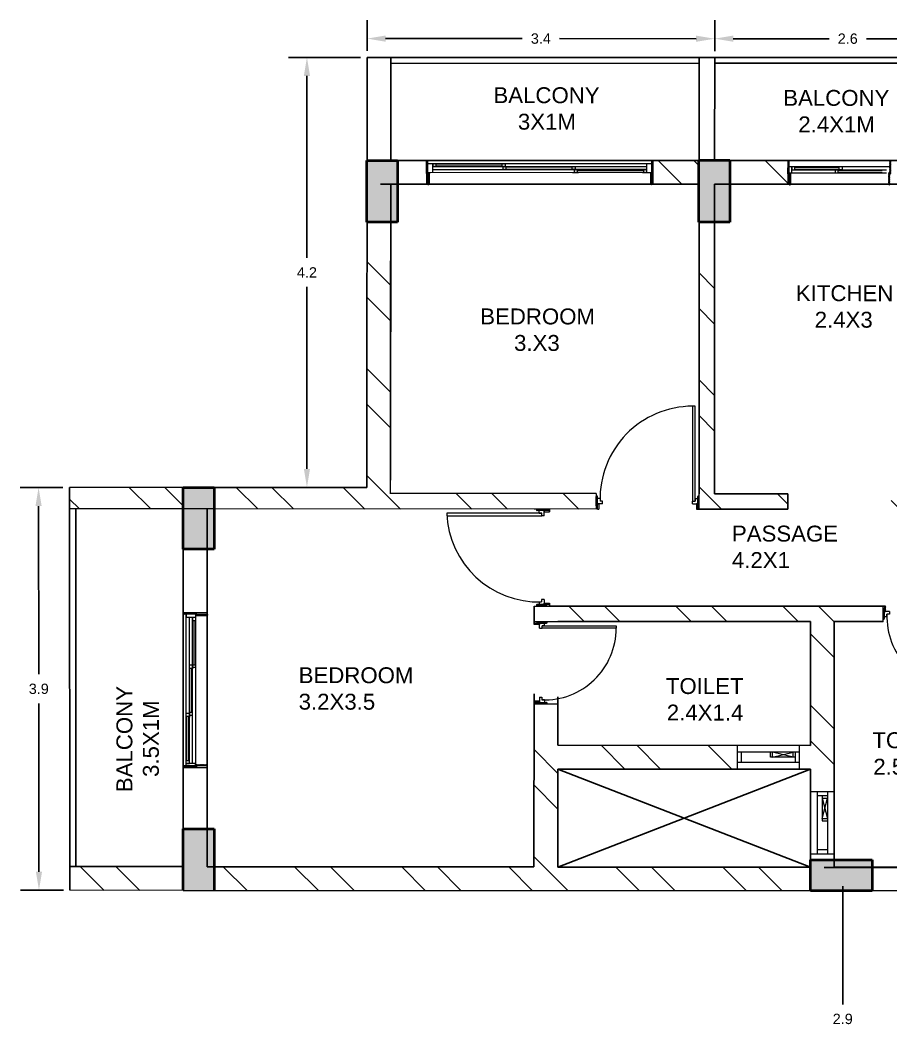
# Model space of a CAD drawing. Header units: metres. Extents: x 29392 to 32022, y 3934 to 33962.
# Drawn here: x 29437.67 to 29446.11, y 4188.08 to 4197.79 of the extents above; entities that cross this region are included whole.
import ezdxf

# ---------------------------------------------------------------- set-up
doc = ezdxf.new("R2010")
doc.units = ezdxf.units.M
doc.linetypes.add('DASHED2', pattern=[9.525, 6.35, -3.175])
doc.linetypes.add('HIDDEN2', pattern=[4.7625, 3.175, -1.5875])
for name, color, linetype, lineweight in [('COLUMN', 7, 'Continuous', 40), ('DOOR', 7, 'Continuous', 20), ('finiture', 7, 'Continuous', 20), ('text', 7, 'Continuous', 5)]:
    doc.layers.add(name, color=color, linetype=linetype, lineweight=lineweight)
doc.styles.add('Annotative', font='arial.ttf')
doc.styles.get("Standard").update_dxf_attribs({"font": 'arial.ttf'})
doc.dimstyles.get("Standard").update_dxf_attribs({"dimtxt": 0.1, "dimasz": 0.18, "dimexe": 0.18, "dimexo": 0.0625, "dimgap": 0.09, "dimtad": 0, "dimtih": 1, "dimtoh": 1, "dimdec": 1, "dimzin": 0, "dimdsep": 46, "dimtxsty": 'Standard', "dimcen": 0.09, "dimadec": 0, "dimazin": 0, "dimtfac": 1, "dimtdec": 1, "dimtofl": 0, "dimtmove": 0, "dimatfit": 3, "dimfxl": 1, "dimtolj": 1, "dimtzin": 0, "dimarcsym": 0})

# ---------------------------------------------------------------- blocks, each defined once
blk = doc.blocks.new('*D219')
at = {"color": 0, "lineweight": -2, "transparency": 16777216}
for p, q in [((29441.0303, 4197.487), (29441.0304, 4197.7865)), ((29444.401, 4197.4856), (29444.4011, 4197.7852)), ((29441.2103, 4197.6064), (29442.5349, 4197.6059)), ((29444.2211, 4197.6052), (29442.8965, 4197.6058))]:
    blk.add_line(p, q, dxfattribs=at)
at = {"color": 0, "transparency": 16777216}
for points in [[(29441.2103, 4197.6364), (29441.2103, 4197.5764), (29441.0303, 4197.6065)], [(29444.2211, 4197.6352), (29444.221, 4197.5752), (29444.4011, 4197.6052)]]:
    blk.add_solid(points, dxfattribs=at)
at = {"layer": 'Defpoints', "color": 0, "transparency": 16777216}
for p in [(29444.4011, 4197.6052), (29441.0302, 4197.4245), (29444.401, 4197.4231)]:
    blk.add_point(p, dxfattribs=at)
at = {"color": 0, "transparency": 16777216, "insert": (29442.7157, 4197.6058), "char_height": 0.1, "attachment_point": 5}
blk.add_mtext('\\A1;3.4', dxfattribs=at)
blk = doc.blocks.new('*D220')
at = {"color": 0, "lineweight": -2, "transparency": 16777216}
for p, q in [((29444.401, 4197.4868), (29444.401, 4197.7855)), ((29446.981, 4197.4865), (29446.981, 4197.7852)), ((29444.581, 4197.6055), (29445.5092, 4197.6054)), ((29446.801, 4197.6052), (29445.8729, 4197.6053))]:
    blk.add_line(p, q, dxfattribs=at)
at = {"color": 0, "transparency": 16777216}
for points in [[(29444.581, 4197.6355), (29444.581, 4197.5755), (29444.401, 4197.6055)], [(29446.801, 4197.6352), (29446.801, 4197.5752), (29446.981, 4197.6052)]]:
    blk.add_solid(points, dxfattribs=at)
at = {"layer": 'Defpoints', "color": 0, "transparency": 16777216}
for p in [(29446.981, 4197.6052), (29444.401, 4197.4243), (29446.981, 4197.424)]:
    blk.add_point(p, dxfattribs=at)
at = {"color": 0, "transparency": 16777216, "insert": (29445.691, 4197.6053), "char_height": 0.1, "attachment_point": 5}
blk.add_mtext('\\A1;2.6', dxfattribs=at)
blk = doc.blocks.new('*D224')
at = {"color": 0, "lineweight": -2, "transparency": 16777216}
for p, q in [((29440.9677, 4197.4245), (29440.2678, 4197.4245)), ((29440.4478, 4197.2445), (29440.4478, 4195.4799)), ((29440.4478, 4193.4349), (29440.4478, 4195.1995)), ((29440.9677, 4193.2549), (29440.2678, 4193.2549))]:
    blk.add_line(p, q, dxfattribs=at)
at = {"color": 0, "transparency": 16777216}
for points in [[(29440.4178, 4197.2445), (29440.4778, 4197.2445), (29440.4478, 4197.4245)], [(29440.4178, 4193.4349), (29440.4778, 4193.4349), (29440.4478, 4193.2549)]]:
    blk.add_solid(points, dxfattribs=at)
at = {"layer": 'Defpoints', "color": 0, "transparency": 16777216}
for p in [(29441.0302, 4197.4245), (29440.4478, 4193.2549), (29441.0302, 4193.2549)]:
    blk.add_point(p, dxfattribs=at)
at = {"color": 0, "transparency": 16777216, "insert": (29440.4478, 4195.3397), "char_height": 0.1, "attachment_point": 5}
blk.add_mtext('\\A1;4.2', dxfattribs=at)
blk = doc.blocks.new('*D225')
at = {"color": 0, "lineweight": -2, "transparency": 16777216}
for p, q in [((29438.0825, 4193.2549), (29437.6662, 4193.2545)), ((29437.8463, 4193.0746), (29437.848, 4191.4432)), ((29437.8499, 4189.5295), (29437.8482, 4191.161)), ((29438.0864, 4189.3497), (29437.67, 4189.3493))]:
    blk.add_line(p, q, dxfattribs=at)
at = {"color": 0, "transparency": 16777216}
for points in [[(29437.8763, 4193.0747), (29437.8163, 4193.0746), (29437.8462, 4193.2546)], [(29437.8799, 4189.5295), (29437.8199, 4189.5295), (29437.85, 4189.3495)]]:
    blk.add_solid(points, dxfattribs=at)
at = {"layer": 'Defpoints', "color": 0, "transparency": 16777216}
for p in [(29438.145, 4193.2549), (29437.85, 4189.3495), (29438.1489, 4189.3498)]:
    blk.add_point(p, dxfattribs=at)
at = {"color": 0, "transparency": 16777216, "insert": (29437.8481, 4191.3021), "char_height": 0.1, "attachment_point": 5}
blk.add_mtext('\\A1;3.9', dxfattribs=at)
blk = doc.blocks.new('*D226')
at = {"color": 0, "lineweight": -2, "transparency": 16777216}
for p, q in [((29446.2119, 4189.5701), (29445.4618, 4189.5698)), ((29445.6419, 4189.3899), (29445.6423, 4188.2424)), ((29445.6429, 4186.8128), (29445.6424, 4187.9603)), ((29446.2131, 4186.6331), (29445.463, 4186.6328))]:
    blk.add_line(p, q, dxfattribs=at)
at = {"color": 0, "transparency": 16777216}
for points in [[(29445.6719, 4189.3899), (29445.6119, 4189.3899), (29445.6418, 4189.5699)], [(29445.6729, 4186.8128), (29445.6129, 4186.8128), (29445.643, 4186.6328)]]:
    blk.add_solid(points, dxfattribs=at)
at = {"layer": 'Defpoints', "color": 0, "transparency": 16777216}
for p in [(29446.2744, 4189.5702), (29445.643, 4186.6328), (29446.2756, 4186.6331)]:
    blk.add_point(p, dxfattribs=at)
at = {"color": 0, "transparency": 16777216, "insert": (29445.6424, 4188.1014), "char_height": 0.1, "attachment_point": 5}
blk.add_mtext('\\A1;2.9', dxfattribs=at)

msp = doc.modelspace()

# ---------------------------------------------------------------- hatches: boundary and pattern name
h = msp.add_hatch()
h.set_pattern_fill('ANSI31', color=256, scale=0.002, angle=179.97741)
h.set_pattern_definition([(224.9774053, (29610.9847404, 4314.053481), (0.00448835702, -0.0044918984), [])])
h.paths.add_polyline_path([(29446.0455, 4191.9826, -1), (29446.0335, 4191.9826), (29446.0336, 4192.0736), (29446.0456, 4192.0736)])
h.paths.add_polyline_path([(29446.0576, 4192.0518), (29446.0456, 4192.0518), (29446.0456, 4192.0736), (29446.0456, 4192.1037), (29446.0576, 4192.1037)])
h.paths.add_polyline_path([(29446.8265, 4191.9823, -1), (29446.8145, 4191.9823), (29446.8145, 4192.0733), (29446.8265, 4192.0733)])
h.paths.add_polyline_path([(29446.8145, 4192.0515), (29446.8025, 4192.0515), (29446.8026, 4192.1034), (29446.8146, 4192.1034)])
h = msp.add_hatch()
h.set_pattern_fill('ANSI31', color=256, scale=0.002, angle=89.97741)
h.set_pattern_definition([(134.9774053, (29481.3070533, 4034.3819335), (-0.0044918984, -0.00448835702), [])])
h.paths.add_polyline_path([(29442.7708, 4191.1705, -1), (29442.7708, 4191.1585), (29442.6798, 4191.1585), (29442.6798, 4191.1705)])
h.paths.add_polyline_path([(29442.7016, 4191.1825), (29442.7016, 4191.1705), (29442.6798, 4191.1705), (29442.6497, 4191.1705), (29442.6497, 4191.1825)])
h.paths.add_polyline_path([(29442.7711, 4191.9515, -1), (29442.7711, 4191.9395), (29442.6801, 4191.9395), (29442.6801, 4191.9515)])
h.paths.add_polyline_path([(29442.7019, 4191.9395), (29442.7019, 4191.9275), (29442.65, 4191.9275), (29442.65, 4191.9395)])
at = {"layer": 'COLUMN'}
h = msp.add_hatch(color=256, dxfattribs=at)
h.dxf.hatch_style = 1
h.paths.add_polyline_path([(29441.3271, 4195.8255), (29441.0271, 4195.8255), (29441.0271, 4196.4255), (29441.3271, 4196.4255)])
h = msp.add_hatch(color=256, dxfattribs=at)
h.dxf.hatch_style = 1
h.paths.add_polyline_path([(29444.5478, 4195.8267), (29444.2478, 4195.8267), (29444.2478, 4196.4267), (29444.5478, 4196.4267)])
h = msp.add_hatch(color=256, dxfattribs=at)
h.dxf.hatch_style = 1
h.paths.add_polyline_path([(29439.549, 4192.6549), (29439.249, 4192.6549), (29439.249, 4193.2549), (29439.549, 4193.2549)])
h = msp.add_hatch(color=256, dxfattribs=at)
h.dxf.hatch_style = 1
h.paths.add_polyline_path([(29439.549, 4189.3464), (29439.249, 4189.3464), (29439.249, 4189.9464), (29439.549, 4189.9464)])
h = msp.add_hatch(color=256, dxfattribs=at)
h.dxf.hatch_style = 1
h.paths.add_polyline_path([(29445.329, 4189.3438), (29445.329, 4189.6438), (29445.929, 4189.6438), (29445.929, 4189.3438)])
at = {"layer": 'DOOR'}
h = msp.add_hatch(dxfattribs=at)
h.set_pattern_fill('ANSI31', color=256, scale=0.001, angle=-0.02259)
h.set_pattern_definition([(44.9774053, (29235.7447825, 4163.836339), (-0.00224417851, 0.0022459492), [])])
h.paths.add_polyline_path([(29441.6197, 4196.4184, 1), (29441.6077, 4196.4184), (29441.6077, 4196.2978), (29441.6197, 4196.2978)])
h.paths.add_polyline_path([(29441.6317, 4196.307), (29441.6197, 4196.307), (29441.6196, 4196.1957, 1), (29441.6316, 4196.1957)])
h.paths.add_polyline_path([(29443.8034, 4196.4175, 1), (29443.7914, 4196.4175), (29443.7914, 4196.297), (29443.8034, 4196.297)])
h.paths.add_polyline_path([(29443.7914, 4196.3061), (29443.7794, 4196.3062), (29443.7794, 4196.1948, 1), (29443.7914, 4196.1948)])
h = msp.add_hatch(color=256, dxfattribs=at)
h.dxf.hatch_style = 1
h.paths.add_polyline_path([(29443.7414, 4196.3362), (29443.7014, 4196.3362), (29443.7014, 4196.3312), (29443.7102, 4196.3312), (29443.7102, 4196.3112), (29443.7014, 4196.3112), (29443.7014, 4196.3062), (29443.7414, 4196.3062)])
h.paths.add_polyline_path([(29443.0686, 4196.3314), (29443.0814, 4196.3314), (29443.0814, 4196.3364), (29443.0414, 4196.3364), (29443.0414, 4196.3064), (29443.0814, 4196.3064), (29443.0814, 4196.3114), (29443.0686, 4196.3114)])
h.paths.add_polyline_path([(29443.0478, 4196.3664), (29443.0078, 4196.3665), (29443.0078, 4196.3615), (29443.0167, 4196.3615), (29443.0167, 4196.3415), (29443.0078, 4196.3415), (29443.0078, 4196.3365), (29443.0478, 4196.3364)])
h.paths.add_polyline_path([(29442.375, 4196.3617), (29442.3878, 4196.3617), (29442.3878, 4196.3667), (29442.3478, 4196.3667), (29442.3478, 4196.3367), (29442.3878, 4196.3367), (29442.3878, 4196.3417), (29442.375, 4196.3417)])
h.paths.add_polyline_path([(29442.3697, 4196.3967), (29442.3297, 4196.3967), (29442.3297, 4196.3917), (29442.3385, 4196.3917), (29442.3385, 4196.3717), (29442.3297, 4196.3717), (29442.3297, 4196.3667), (29442.3697, 4196.3667)])
h.paths.add_polyline_path([(29441.6969, 4196.392), (29441.7097, 4196.392), (29441.7097, 4196.397), (29441.6697, 4196.397), (29441.6697, 4196.367), (29441.7097, 4196.367), (29441.7097, 4196.372), (29441.6969, 4196.372)])
h = msp.add_hatch(dxfattribs=at)
h.set_pattern_fill('ANSI31', color=256, scale=0.001, angle=-0.02259)
h.set_pattern_definition([(44.9774053, (29252.4463825, 4163.7997527), (-0.00224417851, 0.0022459492), [])])
h.paths.add_polyline_path([(29445.1237, 4196.417, 1), (29445.1117, 4196.417), (29445.1116, 4196.2965), (29445.1236, 4196.2965)])
h.paths.add_polyline_path([(29445.1356, 4196.3056), (29445.1236, 4196.3056), (29445.1236, 4196.1943, 1), (29445.1356, 4196.1943)])
h.paths.add_polyline_path([(29446.1095, 4196.4166, 1), (29446.0975, 4196.4166), (29446.0975, 4196.2961), (29446.1095, 4196.2961)])
h.paths.add_polyline_path([(29446.0975, 4196.3052), (29446.0855, 4196.3052), (29446.0854, 4196.1939, 1), (29446.0974, 4196.1939)])
h = msp.add_hatch(dxfattribs=at)
h.set_pattern_fill('ANSI31', color=256, scale=0.001, angle=-90.02259)
h.set_pattern_definition([(314.9774053, (29402.7909813, 4398.6478377), (0.0022459492, 0.00224417851), [])])
h.paths.add_polyline_path([(29439.2565, 4190.5549, 1), (29439.2565, 4190.5429), (29439.377, 4190.5429), (29439.377, 4190.5549)])
h.paths.add_polyline_path([(29439.3679, 4190.5669), (29439.3679, 4190.5549), (29439.4792, 4190.5549, 1), (29439.4792, 4190.5669)])
h.paths.add_polyline_path([(29439.2571, 4192.0387, 1), (29439.2571, 4192.0267), (29439.3776, 4192.0266), (29439.3776, 4192.0386)])
h.paths.add_polyline_path([(29439.3684, 4192.0266), (29439.3684, 4192.0146), (29439.4798, 4192.0146, 1), (29439.4798, 4192.0266)])
at = {"layer": 'text'}
h = msp.add_hatch(dxfattribs=at)
h.set_pattern_fill('ANSI32', color=256, scale=0.077, angle=-90)
h.set_pattern_definition([(315, (25704.0707, 33432.4455), (0.518609791, 0.518609791), []), (315, (25704.0707, 33432.0998), (0.518609791, 0.518609791), [])])
h.paths.add_polyline_path([(29450.4112, 4195.0767), (29450.4092, 4189.9421), (29450.1792, 4189.9421), (29450.1812, 4195.0767)])
h.paths.add_polyline_path([(29443.2505, 4193.1948), (29443.2504, 4193.0448), (29439.549, 4193.0462), (29439.549, 4193.2549), (29441.0286, 4193.2549), (29441.0296, 4195.8255), (29441.2596, 4195.8255), (29441.2586, 4193.3244), (29441.2586, 4193.1955)])
h.paths.add_polyline_path([(29444.4005, 4195.8267), (29444.4005, 4193.1943), (29445.1105, 4193.194), (29445.1104, 4193.044), (29444.2504, 4193.0444), (29444.2505, 4193.1944), (29444.2505, 4195.8267)])
h.paths.add_polyline_path([(29445.1095, 4196.424), (29445.1094, 4196.194), (29444.5478, 4196.1943), (29444.5478, 4196.4243)])
h.paths.add_polyline_path([(29444.2478, 4196.4244), (29444.2478, 4196.1944), (29443.8055, 4196.1946), (29443.8056, 4196.4246)])
h.paths.add_polyline_path([(29446.9808, 4195.8267), (29446.9804, 4193.0433), (29446.1104, 4193.0437), (29446.1105, 4193.1937), (29446.7493, 4193.1934), (29446.7504, 4195.8267)])
h.paths.add_polyline_path([(29447.4803, 4195.6731), (29447.4802, 4195.4431), (29446.9807, 4195.4433), (29446.9808, 4195.6733)])
h.paths.add_polyline_path([(29439.249, 4193.2549), (29439.249, 4193.0462), (29438.1452, 4193.0462), (29438.145, 4193.2549)])
h.paths.add_polyline_path([(29439.249, 4189.5794), (29439.249, 4189.3464), (29438.1489, 4189.3498), (29438.1486, 4189.5798)])
h.paths.add_polyline_path([(29442.649, 4189.575), (29442.6497, 4191.155), (29442.8797, 4191.1549), (29442.8795, 4190.7549), (29444.621, 4190.7542), (29444.6209, 4190.5242), (29442.8794, 4190.5249), (29442.879, 4189.5749), (29445.329, 4189.574), (29445.329, 4189.344), (29439.549, 4189.3462), (29439.549, 4189.5762)])
h.paths.add_polyline_path([(29446.0301, 4192.1037), (29446.03, 4191.9537), (29445.56, 4191.9539), (29445.5593, 4190.3039), (29445.3293, 4190.304), (29445.3294, 4190.524), (29445.2209, 4190.524), (29445.221, 4190.754), (29445.3295, 4190.754), (29445.33, 4191.954), (29442.88, 4191.9549), (29442.65, 4191.955), (29442.6501, 4192.105), (29442.8001, 4192.105)])
h.paths.add_polyline_path([(29450.4119, 4196.772), (29450.4115, 4195.6767), (29450.1815, 4195.6767), (29450.1819, 4196.772), (29450.2119, 4196.772)])
h.paths.add_polyline_path([(29446.981, 4197.3666), (29446.9809, 4196.4267), (29446.7506, 4196.4267), (29446.751, 4197.3667)])

# ---------------------------------------------------------------- linework, layer by layer
for p, q in [((29441.0286, 4193.2549), (29441.0302, 4197.4245)), ((29441.0302, 4197.4245), (29446.981, 4197.4233)), ((29441.2598, 4196.4244), (29441.2602, 4197.4244)), ((29444.251, 4197.4244), (29444.2506, 4196.4244)), ((29444.401, 4197.4243), (29444.4006, 4196.4243)), ((29441.2602, 4197.3677), (29444.251, 4197.3665)), ((29446.981, 4197.3666), (29444.401, 4197.3676)), ((29441.1606, 4196.4256), (29444.2506, 4196.4244)), ((29446.7506, 4196.4234), (29444.4006, 4196.4243)), ((29441.1605, 4196.1956), (29444.2505, 4196.1944)), ((29441.2586, 4193.3244), (29441.2598, 4196.1944)), ((29444.2505, 4196.1944), (29444.2505, 4193.1944)), ((29444.4005, 4196.1943), (29444.4005, 4193.1943)), ((29446.7505, 4196.1934), (29444.4005, 4196.1943)), ((29438.1489, 4189.3498), (29438.145, 4193.2549)), ((29439.249, 4189.3464), (29439.249, 4193.2549)), ((29439.249, 4193.2549), (29441.0287, 4193.2549)), ((29444.4005, 4193.1943), (29445.1105, 4193.194)), ((29445.1105, 4193.194), (29445.1104, 4193.044)), ((29445.1105, 4193.194), (29445.1104, 4193.044)), ((29438.2057, 4189.5798), (29438.2057, 4193.0462)), ((29439.479, 4189.5763), (29439.4804, 4193.0463)), ((29442.8005, 4193.0448), (29442.8005, 4193.0184)), ((29445.1104, 4193.044), (29444.2241, 4193.0444)), ((29442.6501, 4192.105), (29442.65, 4191.9275)), ((29442.8001, 4192.1313), (29442.8001, 4192.105)), ((29442.8001, 4192.105), (29446.0576, 4192.1037)), ((29442.65, 4191.9275), (29442.65, 4191.955)), ((29442.88, 4191.9549), (29445.33, 4191.954)), ((29445.33, 4191.954), (29445.3295, 4190.754)), ((29445.56, 4191.9539), (29445.559, 4189.5739)), ((29445.56, 4191.9539), (29446.0335, 4191.9537)), ((29442.6497, 4191.2525), (29442.649, 4189.575)), ((29442.8797, 4191.2249), (29442.8795, 4190.7549)), ((29445.3295, 4190.754), (29442.8795, 4190.7549)), ((29442.8794, 4190.5249), (29442.879, 4189.5749)), ((29445.3294, 4190.524), (29442.879, 4189.5749)), ((29445.3294, 4190.524), (29442.8794, 4190.5249)), ((29442.8794, 4190.5249), (29445.329, 4189.574)), ((29445.3294, 4190.524), (29445.329, 4189.574)), ((29439.249, 4189.5794), (29438.149, 4189.5798)), ((29442.649, 4189.575), (29439.479, 4189.5763)), ((29442.879, 4189.5749), (29445.329, 4189.574)), ((29445.559, 4189.5739), (29446.829, 4189.5734)), ((29446.9918, 4189.3433), (29439.249, 4189.3464))]:
    msp.add_line(p, q)
at = {"layer": 'COLUMN'}
for p, q in [((29441.0271, 4196.4255), (29441.3271, 4196.4255)), ((29441.0271, 4195.8255), (29441.0271, 4196.4255)), ((29441.3271, 4196.4255), (29441.3271, 4195.8255)), ((29444.2478, 4196.4267), (29444.5478, 4196.4267)), ((29444.2478, 4195.8267), (29444.2478, 4196.4267)), ((29444.5478, 4196.4267), (29444.5478, 4195.8267)), ((29441.3271, 4195.8255), (29441.0271, 4195.8255)), ((29444.5478, 4195.8267), (29444.2478, 4195.8267)), ((29439.249, 4193.2549), (29439.549, 4193.2549)), ((29439.249, 4192.6549), (29439.249, 4193.2549)), ((29439.549, 4193.2549), (29439.549, 4192.6549)), ((29439.549, 4192.6549), (29439.249, 4192.6549)), ((29439.249, 4189.9464), (29439.549, 4189.9464)), ((29439.249, 4189.3464), (29439.249, 4189.9464)), ((29439.549, 4189.9464), (29439.549, 4189.3464)), ((29445.329, 4189.3438), (29445.329, 4189.6438)), ((29445.329, 4189.6438), (29445.929, 4189.6438)), ((29445.929, 4189.6438), (29445.929, 4189.3438)), ((29445.929, 4189.3438), (29445.329, 4189.3438))]:
    msp.add_line(p, q, dxfattribs=at)
at = {"layer": 'DOOR'}
for p, q in [((29441.6056, 4196.4254), (29441.6055, 4196.1954)), ((29441.6077, 4196.2978), (29441.6077, 4196.4184)), ((29441.6196, 4196.1957), (29441.6197, 4196.4184)), ((29441.6197, 4196.307), (29441.6197, 4196.397)), ((29441.6197, 4196.397), (29443.7914, 4196.3961)), ((29441.6447, 4196.397), (29442.1447, 4196.3968)), ((29441.6697, 4196.307), (29441.6697, 4196.397)), ((29441.6697, 4196.397), (29441.6697, 4196.367)), ((29441.6697, 4196.397), (29441.7197, 4196.397)), ((29441.6697, 4196.367), (29443.7414, 4196.3662)), ((29441.6697, 4196.367), (29441.6897, 4196.367)), ((29441.6697, 4196.367), (29441.7097, 4196.367)), ((29441.6969, 4196.392), (29442.3385, 4196.3917)), ((29441.6969, 4196.392), (29441.6969, 4196.372)), ((29441.6969, 4196.372), (29442.3385, 4196.3717)), ((29441.7097, 4196.392), (29441.7097, 4196.397)), ((29441.7097, 4196.367), (29441.7097, 4196.372)), ((29442.1447, 4196.3668), (29442.6447, 4196.3666)), ((29442.3297, 4196.3917), (29442.3297, 4196.3967)), ((29442.3297, 4196.3667), (29442.3297, 4196.3717)), ((29442.3385, 4196.3917), (29442.3385, 4196.3717)), ((29442.3478, 4196.3667), (29442.3478, 4196.3367)), ((29442.3697, 4196.3967), (29442.3697, 4196.3667)), ((29442.375, 4196.3617), (29442.375, 4196.3417)), ((29442.375, 4196.3617), (29443.0167, 4196.3615)), ((29442.3878, 4196.3617), (29442.3878, 4196.3667)), ((29443.0078, 4196.3615), (29443.0078, 4196.3665)), ((29443.0167, 4196.3615), (29443.0167, 4196.3415)), ((29443.0478, 4196.3664), (29443.0478, 4196.3364)), ((29443.7414, 4196.3062), (29443.7414, 4196.3962)), ((29443.7914, 4196.1948), (29443.7914, 4196.4175)), ((29443.7914, 4196.3188), (29443.7914, 4196.4088)), ((29443.8034, 4196.297), (29443.8034, 4196.4175)), ((29443.8055, 4196.1946), (29443.8056, 4196.4246)), ((29445.1095, 4196.424), (29445.1094, 4196.194)), ((29445.1116, 4196.2965), (29445.1117, 4196.417)), ((29445.1236, 4196.1943), (29445.1237, 4196.417)), ((29445.1236, 4196.3056), (29445.1236, 4196.3956)), ((29445.1236, 4196.3656), (29446.0975, 4196.3652)), ((29445.1486, 4196.3056), (29445.1486, 4196.3656)), ((29445.1486, 4196.3656), (29445.1486, 4196.3356)), ((29445.1486, 4196.3656), (29445.1986, 4196.3656)), ((29445.1486, 4196.3656), (29445.6486, 4196.3654)), ((29445.1758, 4196.3606), (29445.6052, 4196.3604)), ((29445.1758, 4196.3606), (29445.1758, 4196.3406)), ((29445.1886, 4196.3606), (29445.1886, 4196.3656)), ((29445.5964, 4196.3604), (29445.5964, 4196.3654)), ((29445.6052, 4196.3604), (29445.6052, 4196.3404)), ((29445.6364, 4196.3654), (29445.6364, 4196.3354)), ((29441.6197, 4196.2978), (29441.6077, 4196.2978)), ((29441.6197, 4196.307), (29441.6447, 4196.307)), ((29443.7914, 4196.3061), (29441.6197, 4196.307)), ((29441.6317, 4196.307), (29441.6316, 4196.1957)), ((29441.6697, 4196.337), (29443.7414, 4196.3362)), ((29442.375, 4196.3417), (29443.0167, 4196.3415)), ((29442.3878, 4196.3367), (29442.3878, 4196.3417)), ((29443.7414, 4196.3362), (29442.5614, 4196.3366)), ((29443.0078, 4196.3365), (29443.0078, 4196.3415)), ((29443.0614, 4196.3064), (29443.0214, 4196.3065)), ((29443.0414, 4196.3064), (29443.0414, 4196.3364)), ((29443.0814, 4196.3064), (29443.0414, 4196.3064)), ((29443.0686, 4196.3314), (29443.7102, 4196.3312)), ((29443.0686, 4196.3314), (29443.0686, 4196.3114)), ((29443.0686, 4196.3114), (29443.7102, 4196.3112)), ((29443.0814, 4196.3314), (29443.0814, 4196.3364)), ((29443.0814, 4196.3064), (29443.0814, 4196.3114)), ((29443.7014, 4196.3312), (29443.7014, 4196.3362)), ((29443.7014, 4196.3062), (29443.7014, 4196.3112)), ((29443.7414, 4196.3062), (29443.7014, 4196.3062)), ((29443.7102, 4196.3312), (29443.7102, 4196.3112)), ((29443.7914, 4196.3061), (29443.7414, 4196.3062)), ((29443.7914, 4196.3061), (29443.7664, 4196.3062)), ((29443.7794, 4196.3062), (29443.7794, 4196.1948)), ((29443.7914, 4196.297), (29443.8034, 4196.297)), ((29445.1236, 4196.2965), (29445.1116, 4196.2965)), ((29445.1236, 4196.3056), (29446.0675, 4196.3053)), ((29445.1356, 4196.3056), (29445.1356, 4196.1943)), ((29445.1486, 4196.3356), (29445.1886, 4196.3356)), ((29445.1486, 4196.3356), (29446.0675, 4196.3353)), ((29445.1486, 4196.3356), (29445.1686, 4196.3356)), ((29445.1758, 4196.3406), (29445.6052, 4196.3404)), ((29445.1886, 4196.3356), (29445.1886, 4196.3406)), ((29445.5689, 4196.3354), (29445.5689, 4196.3054)), ((29445.5689, 4196.3054), (29445.6089, 4196.3054)), ((29445.5893, 4196.3354), (29445.5693, 4196.3354)), ((29445.5961, 4196.3304), (29446.0255, 4196.3303)), ((29445.5961, 4196.3304), (29445.5961, 4196.3104)), ((29445.5961, 4196.3104), (29446.0255, 4196.3103)), ((29445.5964, 4196.3354), (29445.5964, 4196.3404)), ((29445.6364, 4196.3354), (29445.5964, 4196.3354)), ((29445.6089, 4196.3304), (29445.6089, 4196.3354)), ((29445.6089, 4196.3054), (29445.6089, 4196.3104)), ((29445.6486, 4196.3354), (29446.0675, 4196.3353)), ((29444.1865, 4194.0423), (29444.1861, 4193.1213)), ((29444.2115, 4194.0423), (29444.1865, 4194.0423)), ((29444.2111, 4193.1213), (29444.2115, 4194.0423)), ((29443.2505, 4193.1948), (29443.2504, 4193.0448)), ((29443.2528, 4193.0749), (29443.2529, 4193.1658)), ((29443.2648, 4193.0448), (29443.2649, 4193.1658)), ((29443.2899, 4193.1466), (29443.2649, 4193.1466)), ((29443.2899, 4193.1466), (29443.2898, 4193.1216)), ((29444.2111, 4193.1463), (29444.2361, 4193.1463)), ((29444.2111, 4193.1463), (29444.2111, 4193.1213)), ((29444.2361, 4193.0444), (29444.2361, 4193.1655)), ((29444.2481, 4193.0745), (29444.2481, 4193.1654)), ((29444.2504, 4193.0444), (29444.2505, 4193.1944)), ((29443.2648, 4193.0749), (29443.2528, 4193.0749)), ((29443.3148, 4193.0966), (29443.2648, 4193.0966)), ((29443.2648, 4193.0966), (29443.2768, 4193.0966)), ((29443.2768, 4193.0966), (29443.2768, 4193.0448)), ((29443.3148, 4193.1216), (29443.2898, 4193.1216)), ((29443.3148, 4193.0966), (29443.3148, 4193.1216)), ((29444.1861, 4193.0963), (29444.1861, 4193.1213)), ((29444.1861, 4193.1213), (29444.2111, 4193.1213)), ((29444.1861, 4193.0963), (29444.2361, 4193.0963)), ((29444.2361, 4193.0963), (29444.2241, 4193.0963)), ((29444.2241, 4193.0963), (29444.2241, 4193.0444)), ((29444.2361, 4193.0745), (29444.2481, 4193.0745)), ((29442.7236, 4193.0054), (29441.8026, 4193.0058)), ((29441.8026, 4193.0058), (29441.8026, 4192.9808)), ((29441.8026, 4192.9808), (29442.7236, 4192.9804)), ((29442.8005, 4193.0448), (29442.6505, 4193.0448)), ((29442.7704, 4193.0424), (29442.6794, 4193.0425)), ((29442.8005, 4193.0304), (29442.6794, 4193.0305)), ((29442.6986, 4193.0054), (29442.6986, 4193.0304)), ((29442.6986, 4193.0054), (29442.7236, 4193.0054)), ((29442.7236, 4192.9804), (29442.7236, 4193.0054)), ((29442.7486, 4192.9804), (29442.7236, 4192.9804)), ((29442.7486, 4192.9804), (29442.7486, 4193.0304)), ((29442.7486, 4193.0304), (29442.7486, 4193.0184)), ((29442.7486, 4193.0184), (29442.8005, 4193.0184)), ((29442.7704, 4193.0304), (29442.7704, 4193.0424)), ((29442.8005, 4193.0304), (29442.8005, 4193.0184)), ((29443.2648, 4193.0448), (29443.2768, 4193.0448)), ((29444.2361, 4193.0444), (29444.2241, 4193.0444)), ((29442.6501, 4192.105), (29442.8001, 4192.105)), ((29442.8001, 4192.1193), (29442.679, 4192.1194)), ((29442.77, 4192.1073), (29442.679, 4192.1074)), ((29442.6982, 4192.1444), (29442.6982, 4192.1194)), ((29442.6982, 4192.1444), (29442.7232, 4192.1444)), ((29442.7482, 4192.1694), (29442.7232, 4192.1694)), ((29442.7232, 4192.1694), (29442.7232, 4192.1444)), ((29442.7482, 4192.1694), (29442.7482, 4192.1194)), ((29442.7482, 4192.1194), (29442.7482, 4192.1314)), ((29442.7482, 4192.1314), (29442.8001, 4192.1313)), ((29442.77, 4192.1193), (29442.77, 4192.1073)), ((29442.8001, 4192.1193), (29442.8001, 4192.1313)), ((29446.0335, 4191.9531), (29446.0336, 4192.1037)), ((29446.0456, 4192.1037), (29446.0455, 4191.9826)), ((29446.0456, 4192.1037), (29446.0576, 4192.1037)), ((29446.0576, 4192.0518), (29446.0576, 4192.1037)), ((29439.48, 4192.0407), (29439.25, 4192.0408)), ((29439.3776, 4192.0386), (29439.2571, 4192.0387)), ((29439.4798, 4192.0266), (29439.2571, 4192.0267)), ((29439.3558, 4192.0266), (29439.2658, 4192.0267)), ((29439.2779, 4190.5549), (29439.2784, 4192.0267)), ((29439.2784, 4192.0267), (29439.2784, 4191.9967)), ((29439.2784, 4191.9967), (29439.3684, 4191.9966)), ((29439.3079, 4190.5799), (29439.3084, 4191.9967)), ((29439.3379, 4190.5799), (29439.3384, 4191.9966)), ((29439.3384, 4191.9966), (29439.3382, 4191.4966)), ((29439.3684, 4192.0266), (29439.3679, 4190.5549)), ((29439.3684, 4192.0146), (29439.4798, 4192.0146)), ((29439.3684, 4191.9966), (29439.3684, 4191.9566)), ((29439.3776, 4192.0266), (29439.3776, 4192.0386)), ((29446.0336, 4192.0736), (29446.0335, 4191.9826)), ((29446.0456, 4192.0736), (29446.0336, 4192.0736)), ((29446.0705, 4192.0018), (29446.0455, 4192.0018)), ((29446.0956, 4192.0518), (29446.0456, 4192.0518)), ((29446.0456, 4192.0518), (29446.0576, 4192.0518)), ((29446.0705, 4192.0018), (29446.0706, 4192.0268)), ((29446.0956, 4192.0268), (29446.0706, 4192.0268)), ((29446.0956, 4192.0518), (29446.0956, 4192.0268)), ((29439.3434, 4191.9566), (29439.3384, 4191.9566)), ((29439.3432, 4191.5361), (29439.3434, 4191.9655)), ((29439.3434, 4191.9655), (29439.3634, 4191.9655)), ((29439.3632, 4191.5361), (29439.3634, 4191.9655)), ((29439.3684, 4191.9566), (29439.3634, 4191.9566)), ((29442.65, 4191.955), (29442.88, 4191.9549)), ((29442.65, 4191.9395), (29442.7711, 4191.9395)), ((29442.65, 4191.9395), (29442.65, 4191.9275)), ((29442.7019, 4191.9275), (29442.65, 4191.9275)), ((29442.6801, 4191.9515), (29442.7711, 4191.9515)), ((29442.6801, 4191.9395), (29442.6801, 4191.9515)), ((29442.7019, 4191.8895), (29442.7019, 4191.9395)), ((29442.7019, 4191.9395), (29442.7019, 4191.9275)), ((29442.7019, 4191.8895), (29442.7269, 4191.8895)), ((29442.7269, 4191.8895), (29442.7269, 4191.9145)), ((29442.7519, 4191.9145), (29442.7269, 4191.9145)), ((29442.7269, 4191.9145), (29443.4459, 4191.9142)), ((29443.4459, 4191.8892), (29442.7269, 4191.8895)), ((29442.7519, 4191.9145), (29442.7519, 4191.9395)), ((29443.4459, 4191.9142), (29443.4459, 4191.8892)), ((29439.3081, 4191.0799), (29439.3083, 4191.5799)), ((29439.3082, 4191.5351), (29439.3382, 4191.5351)), ((29439.3131, 4191.0745), (29439.3132, 4191.5039)), ((29439.3132, 4191.5039), (29439.3332, 4191.5039)), ((29439.3331, 4191.0745), (29439.3332, 4191.5039)), ((29439.3432, 4191.5489), (29439.3382, 4191.5489)), ((29439.3682, 4191.5089), (29439.3382, 4191.5089)), ((29439.3432, 4191.5361), (29439.3632, 4191.5361)), ((29439.3682, 4191.5489), (29439.3632, 4191.5489)), ((29439.3682, 4191.5489), (29439.3682, 4191.5089)), ((29439.3132, 4191.4951), (29439.3082, 4191.4951)), ((29439.3382, 4191.4951), (29439.3332, 4191.4951)), ((29442.7016, 4191.2205), (29442.7016, 4191.1705)), ((29442.7016, 4191.2205), (29442.7266, 4191.2205)), ((29442.7266, 4191.2205), (29442.7266, 4191.1955)), ((29442.7016, 4191.1825), (29442.6497, 4191.1825)), ((29442.6497, 4191.1705), (29442.6497, 4191.1825)), ((29442.6497, 4191.1705), (29442.7708, 4191.1705)), ((29442.8797, 4191.1549), (29442.6497, 4191.155)), ((29442.6798, 4191.1705), (29442.6798, 4191.1585)), ((29442.6798, 4191.1585), (29442.7708, 4191.1585)), ((29442.7016, 4191.1705), (29442.7016, 4191.1825)), ((29442.7516, 4191.1955), (29442.7266, 4191.1955)), ((29442.7516, 4191.1955), (29442.7516, 4191.1705)), ((29439.2779, 4190.5799), (29439.2781, 4191.0799)), ((29439.283, 4191.0277), (29439.278, 4191.0277)), ((29439.2781, 4191.0677), (29439.3081, 4191.0677)), ((29439.2829, 4190.6071), (29439.283, 4191.0366)), ((29439.283, 4191.0366), (29439.303, 4191.0365)), ((29439.3029, 4190.6071), (29439.303, 4191.0365)), ((29439.308, 4191.0277), (29439.303, 4191.0277)), ((29439.3081, 4191.0677), (29439.308, 4191.0477)), ((29439.3081, 4191.0677), (29439.308, 4191.0277)), ((29439.308, 4191.0473), (29439.338, 4191.0473)), ((29439.3131, 4191.0873), (29439.3081, 4191.0873)), ((29439.3131, 4191.0745), (29439.3331, 4191.0745)), ((29439.3381, 4191.0873), (29439.3331, 4191.0873)), ((29439.338, 4191.0473), (29439.3381, 4191.0873)), ((29444.6209, 4190.5242), (29444.621, 4190.7542)), ((29445.221, 4190.754), (29445.2209, 4190.524)), ((29439.2779, 4190.5799), (29439.2779, 4190.6299)), ((29445.221, 4190.689), (29444.621, 4190.6892)), ((29444.661, 4190.5892), (29444.661, 4190.6892)), ((29444.941, 4190.6391), (29444.941, 4190.6891)), ((29444.961, 4190.6391), (29444.941, 4190.6391)), ((29444.961, 4190.6391), (29444.961, 4190.6891)), ((29445.161, 4190.639), (29444.961, 4190.6391)), ((29445.161, 4190.639), (29445.161, 4190.689)), ((29445.181, 4190.639), (29445.161, 4190.639)), ((29445.181, 4190.689), (29445.181, 4190.589)), ((29439.2494, 4190.5408), (29439.4794, 4190.5407)), ((29439.4792, 4190.5549), (29439.2565, 4190.5549)), ((29439.377, 4190.5429), (29439.2565, 4190.5429)), ((29439.2829, 4190.6199), (29439.2779, 4190.6199)), ((29439.3679, 4190.5799), (29439.2779, 4190.5799)), ((29439.2779, 4190.5799), (29439.3079, 4190.5799)), ((29439.3679, 4190.5549), (29439.2779, 4190.5549)), ((29439.2829, 4190.6071), (29439.3029, 4190.6071)), ((29439.3079, 4190.6199), (29439.3029, 4190.6199)), ((29439.3079, 4190.5799), (29439.3079, 4190.6199)), ((29439.3079, 4190.5799), (29439.3079, 4190.5999)), ((29439.3679, 4190.5799), (29439.3379, 4190.5799)), ((29439.3679, 4190.5549), (29439.3679, 4190.5799)), ((29439.3679, 4190.5669), (29439.4792, 4190.5669)), ((29439.377, 4190.5549), (29439.377, 4190.5429)), ((29445.221, 4190.589), (29444.621, 4190.5892)), ((29445.5593, 4190.3039), (29445.3293, 4190.304)), ((29445.3943, 4190.3039), (29445.3941, 4189.7039)), ((29445.4943, 4190.2639), (29445.3943, 4190.2639)), ((29445.4443, 4190.2439), (29445.4442, 4190.0439)), ((29445.4443, 4190.2639), (29445.4443, 4190.2439)), ((29445.4443, 4190.2439), (29445.4943, 4190.2439)), ((29445.4943, 4190.3039), (29445.4941, 4189.7039)), ((29445.4442, 4190.0439), (29445.4942, 4190.0439)), ((29445.4442, 4190.0439), (29445.4442, 4190.0239)), ((29445.4442, 4190.0239), (29445.4942, 4190.0239)), ((29445.3291, 4189.704), (29445.5591, 4189.7039)), ((29445.3941, 4189.7439), (29445.4941, 4189.7439))]:
    msp.add_line(p, q, dxfattribs=at)
at = {"layer": 'DOOR', "linetype": 'HIDDEN2'}
for p, q in [((29445.161, 4190.639), (29444.961, 4190.6891)), ((29444.961, 4190.6391), (29445.161, 4190.689)), ((29445.4442, 4190.0439), (29445.4943, 4190.2439)), ((29445.4443, 4190.2439), (29445.4942, 4190.0439))]:
    msp.add_line(p, q, dxfattribs=at)
at = {"layer": 'DOOR'}
for centre, start, end in [((29441.6137, 4196.4184), 359.97741, 179.97741), ((29443.7974, 4196.4175), 359.97741, 179.97741), ((29445.1177, 4196.417), 359.97741, 179.97741), ((29441.6256, 4196.1957), 179.97741, 359.97741), ((29445.1296, 4196.1943), 179.97741, 359.97741), ((29443.2589, 4193.1658), 359.97741, 179.97741), ((29444.2421, 4193.1654), 359.97741, 179.97741), ((29442.6794, 4193.0365), 89.97741, 269.97741), ((29442.679, 4192.1134), 89.97741, 269.97741), ((29439.2571, 4192.0327), 89.97741, 269.97741), ((29439.4798, 4192.0206), 269.97741, 89.97741), ((29446.0395, 4191.9826), 179.97741, 359.97741), ((29442.7711, 4191.9455), 269.97741, 89.97741), ((29442.7708, 4191.1645), 269.97741, 89.97741), ((29439.2565, 4190.5489), 89.97741, 269.97741), ((29439.4792, 4190.5609), 269.97741, 89.97741)]:
    msp.add_arc(centre, 0.006, start, end, dxfattribs=at)
at = {"layer": 'DOOR', "linetype": 'DASHED2'}
for centre, radius, start, end in [((29444.1861, 4193.1457), 0.8966, 89.97741, 181.5385), ((29442.6996, 4193.0419), 0.8978, 182.30137, 271.50563), ((29446.7645, 4192.0019), 0.6944, 177.94788, 269.97741), ((29442.7514, 4191.8895), 0.6944, 267.94788, 359.97741)]:
    msp.add_arc(centre, radius, start, end, dxfattribs=at)
at = {"layer": 'finiture'}
for p, q in [((29441.2586, 4193.1944), (29441.2595, 4195.4504)), ((29439.479, 4189.5763), (29439.4799, 4191.7022))]:
    msp.add_line(p, q, dxfattribs=at)
at = {"layer": 'text'}
for p, q in [((29439.249, 4193.2549), (29438.145, 4193.2549)), ((29443.2505, 4193.1948), (29441.2586, 4193.1955)), ((29439.549, 4193.0462), (29438.1452, 4193.0462)), ((29443.2504, 4193.0448), (29439.4804, 4193.0463)), ((29439.249, 4189.3464), (29438.1489, 4189.3498))]:
    msp.add_line(p, q, dxfattribs=at)

# ---------------------------------------------------------------- texts
at = {"attachment_point": 1, "style": 'Annotative'}
for s, insert, char_height, rotation in [('\\pi0.23667;BALCONY\\P\\pi0.47391;3X1M', (29442.0195, 4197.1352), 0.154127, 359.95481), ('\\pi0.23667;BALCONY\\P\\pi0.38276;2.4X1M', (29444.829, 4197.1093), 0.154127, 359.95481), ('\\pi0.28667;KITCHEN\\P\\pi0.46918;2.4X3', (29444.9014, 4195.2156), 0.154127, 359.95481), ('\\pi0.20224;BEDROOM\\P\\pi0.53042;3.X3', (29441.9256, 4194.9905), 0.154127, 359.95481), ('PASSAGE\\P4.2X1', (29444.5681, 4192.8849), 0.15413, 359.95481), ('BEDROOM\\P3.2X3.5', (29440.3677, 4191.5118), 0.15413, 359.95481), ('\\pi0.3703;TOILET\\P\\pi0.37971;2.4X1.4', (29443.5573, 4191.4069), 0.154127, 359.95481), ('\\pi0.23667;BALCONY\\P\\pi0.38412;3.5X1M', (29438.6003, 4190.0641), 0.154127, 89.95481), ('\\pi0.3703;TOILET\\P\\pi0.37939;2.5X1.3', (29445.5596, 4190.8817), 0.154127, 359.95481)]:
    msp.add_mtext_dynamic_manual_height_columns(s, width=1.484951, gutter_width=1, heights=[0], dxfattribs=dict(at, insert=insert, char_height=char_height, rotation=rotation))

# ---------------------------------------------------------------- dimensions: what is measured, and where the dimension line sits
at = {"color": 251, "true_color": 0x636466}
for p1, p2, distance, picture, middle in [((29441.0302, 4197.4245), (29444.401, 4197.4231), 0.182, '*D219', (29442.7157, 4197.6058)), ((29444.401, 4197.4243), (29446.981, 4197.424), 0.1812, '*D220', (29445.691, 4197.6053)), ((29438.145, 4193.2549), (29438.1489, 4189.3498), -0.2988, '*D225', (29437.8481, 4191.3021)), ((29446.2744, 4189.5702), (29446.2756, 4186.6331), -0.6326, '*D226', (29445.6424, 4188.1014))]:
    dim = msp.add_aligned_dim(p1=p1, p2=p2, distance=distance, dimstyle='Standard', dxfattribs=at)
    dim.commit()
    dim.dimension.update_dxf_attribs({"geometry": picture, "text_midpoint": middle})
dim = msp.add_linear_dim(base=(29440.4478, 4193.2549), p1=(29441.0302, 4197.4245), p2=(29441.0302, 4193.2549), angle=90, dimstyle='Standard', dxfattribs=at)
dim.commit()
dim.dimension.update_dxf_attribs({"geometry": '*D224', "text_midpoint": (29440.4478, 4195.3397)})

doc.saveas('drawing.dxf')
